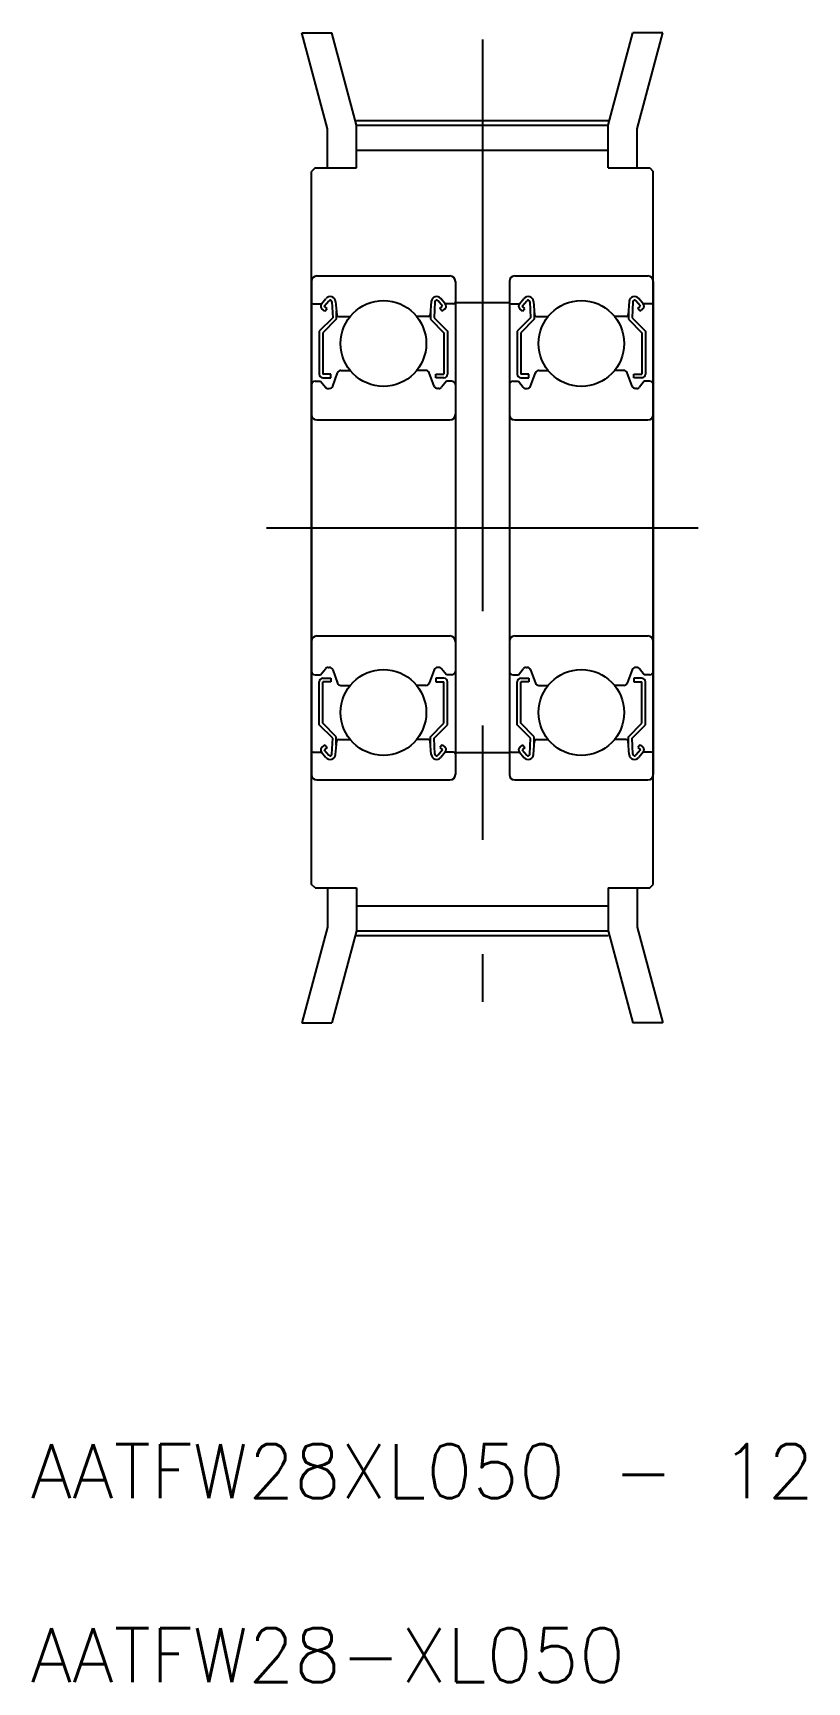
# Model space of a CAD drawing. Extents: x 22 to 65, y 0.3 to 91.9.
import ezdxf
from ezdxf.enums import TextEntityAlignment as Align

# ---------------------------------------------------------------- set-up
doc = ezdxf.new("R2010")
doc.units = 0
doc.linetypes.add('CENTER', pattern=[50.8, 31.75, -6.35, 6.35, -6.35])
doc.layers.get('0').update_dxf_attribs({"linetype": 'CONTINUOUS'})
doc.layers.add('CENTER', color=1, linetype='CONTINUOUS')
doc.styles.get("Standard").update_dxf_attribs({"font": 'txt.shx', "bigfont": 'bigfont.shx'})

msp = doc.modelspace()

# ---------------------------------------------------------------- linework, layer by layer
at = {"color": 7, "linetype": 'CONTINUOUS'}
for p, q in [((38.357, 86.601), (36.93, 91.927)), ((36.93, 91.927), (38.586, 91.927)), ((39.957, 86.812), (38.586, 91.927)), ((53.957, 86.812), (55.327, 91.927)), ((56.984, 91.927), (55.327, 91.927)), ((55.557, 86.601), (56.984, 91.927)), ((38.357, 84.427), (38.357, 86.601)), ((39.957, 84.427), (39.957, 86.812)), ((39.957, 86.812), (53.957, 86.812)), ((53.957, 84.427), (53.957, 86.812)), ((55.557, 84.427), (55.557, 86.601)), ((39.957, 85.412), (53.957, 85.412)), ((37.657, 84.427), (37.457, 84.227)), ((37.657, 84.427), (39.957, 84.427)), ((53.957, 84.427), (56.257, 84.427)), ((56.257, 84.427), (56.457, 84.227)), ((37.457, 44.627), (37.457, 84.227)), ((56.457, 44.627), (56.457, 84.227)), ((37.457, 78.127), (37.457, 50.727)), ((37.757, 78.427), (45.157, 78.427)), ((45.457, 78.127), (45.457, 50.727)), ((48.457, 78.127), (48.457, 50.727)), ((48.757, 78.427), (56.157, 78.427)), ((56.457, 78.127), (56.457, 50.727)), ((38.017, 76.877), (38.266, 77.174)), ((38.17, 76.748), (38.42, 77.046)), ((38.597, 76.987), (38.64, 76.11)), ((38.795, 77.008), (38.86, 76.268)), ((44.118, 77.008), (44.054, 76.268)), ((44.317, 76.987), (44.274, 76.11)), ((44.744, 76.748), (44.493, 77.046)), ((44.897, 76.877), (44.647, 77.174)), ((49.017, 76.877), (49.266, 77.174)), ((49.17, 76.748), (49.42, 77.046)), ((49.597, 76.987), (49.64, 76.11)), ((49.795, 77.008), (49.86, 76.268)), ((55.118, 77.008), (55.054, 76.268)), ((55.317, 76.987), (55.274, 76.11)), ((55.744, 76.748), (55.493, 77.046)), ((55.897, 76.877), (55.647, 77.174)), ((37.557, 76.877), (38.017, 76.877)), ((38.64, 76.11), (37.89, 75.36)), ((38.195, 76.467), (38.042, 76.595)), ((38.323, 76.62), (38.17, 76.748)), ((38.195, 76.467), (38.323, 76.62)), ((38.84, 76.497), (38.84, 76.027)), ((38.959, 76.177), (39.607, 76.177)), ((43.954, 76.177), (43.306, 76.177)), ((44.074, 76.497), (44.074, 76.027)), ((44.274, 76.11), (45.024, 75.36)), ((44.591, 76.62), (44.744, 76.748)), ((44.719, 76.467), (44.591, 76.62)), ((44.719, 76.467), (44.872, 76.595)), ((45.357, 76.877), (44.897, 76.877)), ((48.457, 76.927), (45.457, 76.927)), ((48.557, 76.877), (49.017, 76.877)), ((49.64, 76.11), (48.89, 75.36)), ((49.195, 76.467), (49.042, 76.595)), ((49.323, 76.62), (49.17, 76.748)), ((49.195, 76.467), (49.323, 76.62)), ((49.84, 76.497), (49.84, 76.027)), ((49.959, 76.177), (50.607, 76.177)), ((54.954, 76.177), (54.306, 76.177)), ((55.074, 76.497), (55.074, 76.027)), ((55.274, 76.11), (56.024, 75.36)), ((55.591, 76.62), (55.744, 76.748)), ((55.719, 76.467), (55.591, 76.62)), ((55.719, 76.467), (55.872, 76.595)), ((56.357, 76.877), (55.897, 76.877)), ((37.89, 75.36), (37.89, 72.977)), ((38.84, 76.027), (38.09, 75.277)), ((38.09, 75.277), (38.09, 72.977)), ((44.074, 76.027), (44.824, 75.277)), ((44.824, 75.277), (44.824, 72.977)), ((45.024, 75.36), (45.024, 72.977)), ((48.89, 75.36), (48.89, 72.977)), ((49.84, 76.027), (49.09, 75.277)), ((49.09, 75.277), (49.09, 72.977)), ((55.074, 76.027), (55.824, 75.277)), ((55.824, 75.277), (55.824, 72.977)), ((56.024, 75.36), (56.024, 72.977)), ((37.657, 72.577), (37.957, 72.577)), ((37.957, 72.577), (38.232, 72.248)), ((38.54, 72.977), (38.09, 72.977)), ((38.09, 72.777), (38.54, 72.777)), ((38.54, 72.777), (38.54, 72.977)), ((38.639, 72.308), (38.907, 73.045)), ((39.095, 73.177), (39.607, 73.177)), ((43.819, 73.177), (43.306, 73.177)), ((44.275, 72.308), (44.007, 73.045)), ((44.374, 72.977), (44.824, 72.977)), ((44.374, 72.777), (44.374, 72.977)), ((44.824, 72.777), (44.374, 72.777)), ((44.957, 72.577), (44.681, 72.248)), ((45.257, 72.577), (44.957, 72.577)), ((48.657, 72.577), (48.957, 72.577)), ((48.957, 72.577), (49.232, 72.248)), ((49.54, 72.977), (49.09, 72.977)), ((49.09, 72.777), (49.54, 72.777)), ((49.54, 72.777), (49.54, 72.977)), ((49.639, 72.308), (49.907, 73.045)), ((50.095, 73.177), (50.607, 73.177)), ((54.819, 73.177), (54.306, 73.177)), ((55.275, 72.308), (55.007, 73.045)), ((55.374, 72.777), (55.374, 72.977)), ((55.374, 72.977), (55.824, 72.977)), ((55.824, 72.777), (55.374, 72.777)), ((55.957, 72.577), (55.681, 72.248)), ((56.257, 72.577), (55.957, 72.577)), ((38.386, 72.177), (38.451, 72.177)), ((44.528, 72.177), (44.463, 72.177)), ((49.386, 72.177), (49.451, 72.177)), ((55.528, 72.177), (55.463, 72.177)), ((37.757, 70.427), (45.157, 70.427)), ((48.757, 70.427), (56.157, 70.427)), ((37.757, 58.427), (45.157, 58.427)), ((48.757, 58.427), (56.157, 58.427)), ((37.657, 56.277), (37.957, 56.277)), ((37.957, 56.277), (38.232, 56.605)), ((38.09, 56.077), (38.54, 56.077)), ((38.386, 56.677), (38.451, 56.677)), ((38.54, 56.077), (38.54, 55.877)), ((38.639, 56.545), (38.907, 55.808)), ((44.275, 56.545), (44.007, 55.808)), ((44.374, 56.077), (44.374, 55.877)), ((44.824, 56.077), (44.374, 56.077)), ((44.528, 56.677), (44.463, 56.677)), ((44.957, 56.277), (44.681, 56.605)), ((45.257, 56.277), (44.957, 56.277)), ((48.657, 56.277), (48.957, 56.277)), ((48.957, 56.277), (49.232, 56.605)), ((49.09, 56.077), (49.54, 56.077)), ((49.386, 56.677), (49.451, 56.677)), ((49.54, 56.077), (49.54, 55.877)), ((49.639, 56.545), (49.907, 55.808)), ((55.275, 56.545), (55.007, 55.808)), ((55.824, 56.077), (55.374, 56.077)), ((55.374, 56.077), (55.374, 55.877)), ((55.528, 56.677), (55.463, 56.677)), ((55.957, 56.277), (55.681, 56.605)), ((56.257, 56.277), (55.957, 56.277)), ((37.89, 53.494), (37.89, 55.877)), ((38.09, 53.577), (38.09, 55.877)), ((38.54, 55.877), (38.09, 55.877)), ((39.095, 55.677), (39.607, 55.677)), ((39.223, 55.677), (39.223, 55.677)), ((39.351, 55.677), (39.351, 55.677)), ((43.819, 55.677), (43.306, 55.677)), ((44.374, 55.877), (44.824, 55.877)), ((44.824, 53.577), (44.824, 55.877)), ((45.024, 53.494), (45.024, 55.877)), ((48.89, 53.494), (48.89, 55.877)), ((49.54, 55.877), (49.09, 55.877)), ((49.09, 53.577), (49.09, 55.877)), ((50.095, 55.677), (50.607, 55.677)), ((50.223, 55.677), (50.223, 55.677)), ((50.351, 55.677), (50.351, 55.677)), ((54.819, 55.677), (54.306, 55.677)), ((55.374, 55.877), (55.824, 55.877)), ((55.824, 53.577), (55.824, 55.877)), ((56.024, 53.494), (56.024, 55.877)), ((38.64, 52.744), (37.89, 53.494)), ((38.84, 52.827), (38.09, 53.577)), ((44.074, 52.827), (44.824, 53.577)), ((44.274, 52.744), (45.024, 53.494)), ((49.64, 52.744), (48.89, 53.494)), ((49.84, 52.827), (49.09, 53.577)), ((55.074, 52.827), (55.824, 53.577)), ((55.274, 52.744), (56.024, 53.494)), ((38.195, 52.387), (38.042, 52.259)), ((38.323, 52.234), (38.17, 52.106)), ((38.195, 52.387), (38.323, 52.234)), ((38.597, 51.867), (38.64, 52.744)), ((38.795, 51.846), (38.86, 52.585)), ((38.84, 52.357), (38.84, 52.827)), ((38.959, 52.677), (39.607, 52.677)), ((43.954, 52.677), (43.306, 52.677)), ((44.118, 51.846), (44.054, 52.585)), ((44.074, 52.357), (44.074, 52.827)), ((44.317, 51.867), (44.274, 52.744)), ((44.719, 52.387), (44.591, 52.234)), ((44.591, 52.234), (44.744, 52.106)), ((44.719, 52.387), (44.872, 52.259)), ((49.195, 52.387), (49.042, 52.259)), ((49.323, 52.234), (49.17, 52.106)), ((49.195, 52.387), (49.323, 52.234)), ((49.597, 51.867), (49.64, 52.744)), ((49.795, 51.846), (49.86, 52.585)), ((49.84, 52.357), (49.84, 52.827)), ((49.959, 52.677), (50.607, 52.677)), ((54.954, 52.677), (54.306, 52.677)), ((55.118, 51.846), (55.054, 52.585)), ((55.074, 52.357), (55.074, 52.827)), ((55.317, 51.867), (55.274, 52.744)), ((55.719, 52.387), (55.591, 52.234)), ((55.591, 52.234), (55.744, 52.106)), ((55.719, 52.387), (55.872, 52.259)), ((37.557, 51.977), (38.017, 51.977)), ((38.017, 51.977), (38.266, 51.679)), ((38.17, 52.106), (38.42, 51.807)), ((44.744, 52.106), (44.493, 51.807)), ((44.897, 51.977), (44.647, 51.679)), ((45.357, 51.977), (44.897, 51.977)), ((48.457, 51.927), (45.457, 51.927)), ((48.557, 51.977), (49.017, 51.977)), ((49.017, 51.977), (49.266, 51.679)), ((49.17, 52.106), (49.42, 51.807)), ((55.744, 52.106), (55.493, 51.807)), ((55.897, 51.977), (55.647, 51.679)), ((56.357, 51.977), (55.897, 51.977)), ((37.757, 50.427), (45.157, 50.427)), ((48.757, 50.427), (56.157, 50.427)), ((37.657, 44.427), (37.457, 44.627)), ((37.657, 44.427), (39.957, 44.427)), ((38.357, 44.427), (38.357, 42.252)), ((39.957, 44.427), (39.957, 42.042)), ((53.957, 44.427), (56.257, 44.427)), ((53.957, 44.427), (53.957, 42.042)), ((55.557, 44.427), (55.557, 42.252)), ((56.257, 44.427), (56.457, 44.627)), ((39.957, 43.442), (53.957, 43.442)), ((38.357, 42.252), (36.93, 36.927)), ((55.557, 42.252), (56.984, 36.927)), ((39.957, 42.042), (38.586, 36.927)), ((39.957, 42.042), (53.957, 42.042)), ((53.957, 42.042), (55.327, 36.927)), ((36.93, 36.927), (38.586, 36.927)), ((56.984, 36.927), (55.327, 36.927))]:
    msp.add_line(p, q, dxfattribs=at)
for centre in [(41.457, 74.677), (52.457, 74.677), (41.457, 54.177), (52.457, 54.177)]:
    msp.add_circle(centre, 2.381, dxfattribs=at)
for centre, radius, start, end in [((37.757, 78.127), 0.3, 90, 180), ((45.157, 78.127), 0.3, 0, 90), ((48.757, 78.127), 0.3, 90, 180), ((56.157, 78.127), 0.3, 0, 90), ((37.557, 76.977), 0.1, 180, 270), ((38.496, 76.981), 0.3, 4.99676, 140.00197), ((38.497, 76.982), 0.1, 2.81979, 140.00215), ((44.417, 76.981), 0.3, 39.99803, 175.00324), ((44.417, 76.982), 0.1, 39.99785, 177.18021), ((45.357, 76.977), 0.1, 270, 0), ((48.557, 76.977), 0.1, 180, 270), ((49.496, 76.981), 0.3, 4.99676, 140.00197), ((49.497, 76.982), 0.1, 2.81979, 140.00215), ((55.417, 76.981), 0.3, 39.99803, 175.00324), ((55.417, 76.982), 0.1, 39.99785, 177.18021), ((56.357, 76.977), 0.1, 270, 0), ((38.17, 76.748), 0.2, 140.00197, 230.08631), ((38.959, 76.277), 0.1, 184.99676, 269.99912), ((43.954, 76.277), 0.1, 270.00088, 355.00324), ((44.744, 76.748), 0.2, 309.91369, 39.99803), ((49.17, 76.748), 0.2, 140.00197, 230.08631), ((49.959, 76.277), 0.1, 184.99676, 269.99912), ((54.954, 76.277), 0.1, 270.00088, 355.00324), ((55.744, 76.748), 0.2, 309.91369, 39.99803), ((37.657, 72.377), 0.2, 90, 180), ((38.09, 72.977), 0.2, 180, 270), ((39.095, 72.977), 0.2, 90, 159.99165), ((43.819, 72.977), 0.2, 20.00835, 90), ((44.824, 72.977), 0.2, 270, 0), ((45.257, 72.377), 0.2, 0, 90), ((48.657, 72.377), 0.2, 90, 180), ((49.09, 72.977), 0.2, 180, 270), ((50.095, 72.977), 0.2, 90, 159.99165), ((54.819, 72.977), 0.2, 20.00835, 90), ((55.824, 72.977), 0.2, 270, 0), ((56.257, 72.377), 0.2, 0, 90), ((38.386, 72.377), 0.2, 219.9952, 270), ((38.451, 72.377), 0.2, 270, 339.99165), ((44.463, 72.377), 0.2, 200.00835, 270), ((44.528, 72.377), 0.2, 270, 320.0048), ((49.386, 72.377), 0.2, 219.9952, 270), ((49.451, 72.377), 0.2, 270, 339.99165), ((55.463, 72.377), 0.2, 200.00835, 270), ((55.528, 72.377), 0.2, 270, 320.0048), ((37.757, 70.727), 0.3, 180, 270), ((45.157, 70.727), 0.3, 270, 0), ((48.757, 70.727), 0.3, 180, 270), ((56.157, 70.727), 0.3, 270, 0), ((37.757, 58.127), 0.3, 90, 180), ((45.157, 58.127), 0.3, 0, 90), ((48.757, 58.127), 0.3, 90, 180), ((56.157, 58.127), 0.3, 0, 90), ((37.657, 56.477), 0.2, 180, 270), ((38.09, 55.877), 0.2, 90, 180), ((38.386, 56.477), 0.2, 90, 140.0048), ((38.451, 56.477), 0.2, 20.00835, 90), ((44.463, 56.477), 0.2, 90, 159.99165), ((44.528, 56.477), 0.2, 39.9952, 90), ((44.824, 55.877), 0.2, 0, 90), ((45.257, 56.477), 0.2, 270, 0), ((48.657, 56.477), 0.2, 180, 270), ((49.09, 55.877), 0.2, 90, 180), ((49.386, 56.477), 0.2, 90, 140.0048), ((49.451, 56.477), 0.2, 20.00835, 90), ((55.463, 56.477), 0.2, 90, 159.99165), ((55.528, 56.477), 0.2, 39.9952, 90), ((55.824, 55.877), 0.2, 0, 90), ((56.257, 56.477), 0.2, 270, 0), ((39.095, 55.877), 0.2, 200.00835, 270), ((43.819, 55.877), 0.2, 270, 339.99165), ((50.095, 55.877), 0.2, 200.00835, 270), ((54.819, 55.877), 0.2, 270, 339.99165), ((38.17, 52.105), 0.2, 129.91369, 219.99803), ((38.959, 52.577), 0.1, 90.00088, 175.00324), ((43.954, 52.577), 0.1, 4.99676, 89.99912), ((44.744, 52.105), 0.2, 320.00197, 50.08631), ((49.17, 52.105), 0.2, 129.91369, 219.99803), ((49.959, 52.577), 0.1, 90.00088, 175.00324), ((54.954, 52.577), 0.1, 4.99676, 89.99912), ((55.744, 52.105), 0.2, 320.00197, 50.08631), ((37.557, 51.877), 0.1, 90, 180), ((38.496, 51.872), 0.3, 219.99803, 355.00324), ((38.497, 51.872), 0.1, 219.99785, 357.18021), ((44.417, 51.872), 0.3, 184.99676, 320.00197), ((44.417, 51.872), 0.1, 182.81979, 320.00215), ((45.357, 51.877), 0.1, 0, 90), ((48.557, 51.877), 0.1, 90, 180), ((49.496, 51.872), 0.3, 219.99803, 355.00324), ((49.497, 51.872), 0.1, 219.99785, 357.18021), ((55.417, 51.872), 0.3, 184.99676, 320.00197), ((55.417, 51.872), 0.1, 182.81979, 320.00215), ((56.357, 51.877), 0.1, 0, 90), ((37.757, 50.727), 0.3, 180, 270), ((45.157, 50.727), 0.3, 270, 0), ((48.757, 50.727), 0.3, 180, 270), ((56.157, 50.727), 0.3, 270, 0)]:
    msp.add_arc(centre, radius, start, end, dxfattribs=at)
at = {"layer": 'CENTER', "color": 1, "linetype": 'CENTER'}
for p, q in [((46.957, 91.559), (46.957, 38.094)), ((39.957, 87.067), (53.957, 87.067)), ((34.957, 64.427), (58.957, 64.427)), ((39.957, 41.787), (53.957, 41.787))]:
    msp.add_line(p, q, dxfattribs=at)

# ---------------------------------------------------------------- texts
at = {"color": 7, "linetype": 'CONTINUOUS'}
for s, p in [('AATFW28XL050 - 12', (21.852, 9.634)), ('AATFW28-XL050', (21.852, -0.586))]:
    msp.add_text(s, height=3, dxfattribs=at).set_placement(p, align=Align.BOTTOM_LEFT)

doc.saveas('drawing.dxf')
